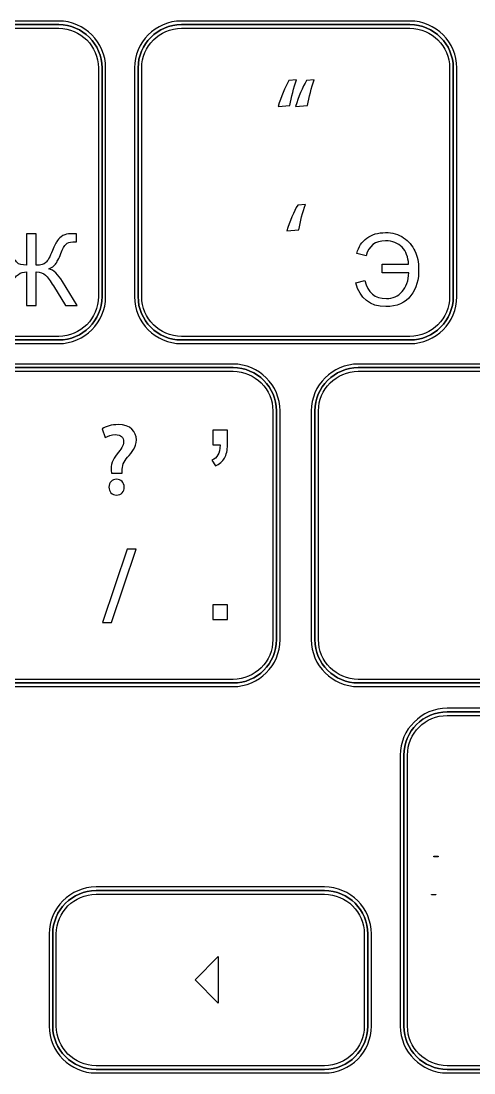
# Model space of a CAD drawing. Header units: millimetres. Extents: x -129 to 142, y -94 to 111.
# Drawn here: x 85.4 to 109.6, y 6.4 to 62.5 of the extents above; entities that cross this region are included whole.
import ezdxf

# ---------------------------------------------------------------- set-up
doc = ezdxf.new("R2010")
doc.units = ezdxf.units.MM
doc.header["$MEASUREMENT"] = 0
doc.header["$XCLIPFRAME"] = 0
doc.layers.add('layer 1', color=7, linetype='Continuous')
picture_1 = doc.add_image_def('image1.jpg', size_in_pixel=(1211, 148))
picture_2 = doc.add_image_def('image2.jpg', size_in_pixel=(1192, 148))

msp = doc.modelspace()

# ---------------------------------------------------------------- linework, layer by layer
at = {"layer": 'layer 1', "color": 7, "lineweight": 25}
for points, knots in [([(87.4034, 45.3236), (87.4034, 45.3236), (75.203, 45.3236), (75.203, 45.3236), (75.203, 45.3236), (73.8208, 45.3236), (72.6979, 46.4474), (72.6979, 47.8281), (72.6979, 47.8281), (72.6979, 47.8281), (72.6979, 60.0295), (72.6979, 60.0295), (72.6979, 60.0295), (72.6979, 61.4102), (73.8208, 62.5336), (75.203, 62.5336), (75.203, 62.5336), (75.203, 62.5336), (87.4034, 62.5336), (87.4034, 62.5336), (87.4034, 62.5336), (88.7851, 62.5336), (89.9085, 61.4102), (89.9085, 60.0295), (89.9085, 60.0295), (89.9085, 60.0295), (89.9085, 47.8281), (89.9085, 47.8281), (89.9085, 47.8281), (89.9085, 46.4474), (88.7851, 45.3236), (87.4034, 45.3236)], [0, 0, 0, 0, 0.1111111, 0.1111111, 0.1111111, 0.1111111, 0.2222222, 0.2222222, 0.2222222, 0.2222222, 0.3333333, 0.3333333, 0.3333333, 0.3333333, 0.4444444, 0.4444444, 0.4444444, 0.4444444, 0.5555556, 0.5555556, 0.5555556, 0.5555556, 0.6666667, 0.6666667, 0.6666667, 0.6666667, 0.7777778, 0.7777778, 0.7777778, 0.7777778, 1, 1, 1, 1]), ([(106.1561, 45.3236), (106.1561, 45.3236), (93.9537, 45.3236), (93.9537, 45.3236), (93.9537, 45.3236), (92.5734, 45.3236), (91.4496, 46.4474), (91.4496, 47.8281), (91.4496, 47.8281), (91.4496, 47.8281), (91.4496, 60.0295), (91.4496, 60.0295), (91.4496, 60.0295), (91.4496, 61.4102), (92.5734, 62.5336), (93.9537, 62.5336), (93.9537, 62.5336), (93.9537, 62.5336), (106.1561, 62.5336), (106.1561, 62.5336), (106.1561, 62.5336), (107.5363, 62.5336), (108.6596, 61.4102), (108.6596, 60.0295), (108.6596, 60.0295), (108.6596, 60.0295), (108.6596, 47.8281), (108.6596, 47.8281), (108.6596, 47.8281), (108.6596, 46.4474), (107.5363, 45.3236), (106.1561, 45.3236)], [0, 0, 0, 0, 0.1111111, 0.1111111, 0.1111111, 0.1111111, 0.2222222, 0.2222222, 0.2222222, 0.2222222, 0.3333333, 0.3333333, 0.3333333, 0.3333333, 0.4444444, 0.4444444, 0.4444444, 0.4444444, 0.5555556, 0.5555556, 0.5555556, 0.5555556, 0.6666667, 0.6666667, 0.6666667, 0.6666667, 0.7777778, 0.7777778, 0.7777778, 0.7777778, 1, 1, 1, 1]), ([(75.203, 62.148), (75.203, 62.148), (75.203, 62.148), (75.203, 62.148), (75.203, 62.148), (74.0332, 62.148), (73.0835, 61.1979), (73.0835, 60.0295), (73.0835, 60.0295), (73.0835, 60.0295), (73.0835, 47.8281), (73.0835, 47.8281), (73.0835, 47.8281), (73.0835, 46.6597), (74.0332, 45.7086), (75.203, 45.7086), (75.203, 45.7086), (75.203, 45.7086), (87.4034, 45.7086), (87.4034, 45.7086), (87.4034, 45.7086), (88.5728, 45.7086), (89.5229, 46.6597), (89.5229, 47.8281), (89.5229, 47.8281), (89.5229, 47.8281), (89.5229, 60.0295), (89.5229, 60.0295), (89.5229, 60.0295), (89.5229, 61.1979), (88.5728, 62.148), (87.4034, 62.148), (87.4034, 62.148), (87.4034, 62.148), (75.203, 62.148), (75.203, 62.148)], [0, 0, 0, 0, 0.1, 0.1, 0.1, 0.1, 0.2, 0.2, 0.2, 0.2, 0.3, 0.3, 0.3, 0.3, 0.4, 0.4, 0.4, 0.4, 0.5, 0.5, 0.5, 0.5, 0.6, 0.6, 0.6, 0.6, 0.7, 0.7, 0.7, 0.7, 0.8, 0.8, 0.8, 0.8, 1, 1, 1, 1]), ([(93.9537, 62.148), (93.9537, 62.148), (93.9537, 62.148), (93.9537, 62.148), (93.9537, 62.148), (92.7859, 62.148), (91.8357, 61.1979), (91.8357, 60.0295), (91.8357, 60.0295), (91.8357, 60.0295), (91.8357, 47.8281), (91.8357, 47.8281), (91.8357, 47.8281), (91.8357, 46.6597), (92.7859, 45.7086), (93.9537, 45.7086), (93.9537, 45.7086), (93.9537, 45.7086), (106.1561, 45.7086), (106.1561, 45.7086), (106.1561, 45.7086), (107.323, 45.7086), (108.2742, 46.6597), (108.2742, 47.8281), (108.2742, 47.8281), (108.2742, 47.8281), (108.2742, 60.0295), (108.2742, 60.0295), (108.2742, 60.0295), (108.2742, 61.1979), (107.323, 62.148), (106.1561, 62.148), (106.1561, 62.148), (106.1561, 62.148), (93.9537, 62.148), (93.9537, 62.148)], [0, 0, 0, 0, 0.1, 0.1, 0.1, 0.1, 0.2, 0.2, 0.2, 0.2, 0.3, 0.3, 0.3, 0.3, 0.4, 0.4, 0.4, 0.4, 0.5, 0.5, 0.5, 0.5, 0.6, 0.6, 0.6, 0.6, 0.7, 0.7, 0.7, 0.7, 0.8, 0.8, 0.8, 0.8, 1, 1, 1, 1]), ([(96.7151, 27.0219), (96.7151, 27.0219), (84.5137, 27.0219), (84.5137, 27.0219), (84.5137, 27.0219), (83.133, 27.0219), (82.0096, 28.1458), (82.0096, 29.5265), (82.0096, 29.5265), (82.0096, 29.5265), (82.0096, 41.727), (82.0096, 41.727), (82.0096, 41.727), (82.0096, 43.1081), (83.133, 44.2315), (84.5137, 44.2315), (84.5137, 44.2315), (84.5137, 44.2315), (96.7151, 44.2315), (96.7151, 44.2315), (96.7151, 44.2315), (98.0974, 44.2315), (99.2198, 43.1081), (99.2198, 41.727), (99.2198, 41.727), (99.2198, 41.727), (99.2198, 29.5265), (99.2198, 29.5265), (99.2198, 29.5265), (99.2198, 28.1458), (98.0974, 27.0219), (96.7151, 27.0219)], [0, 0, 0, 0, 0.1111111, 0.1111111, 0.1111111, 0.1111111, 0.2222222, 0.2222222, 0.2222222, 0.2222222, 0.3333333, 0.3333333, 0.3333333, 0.3333333, 0.4444444, 0.4444444, 0.4444444, 0.4444444, 0.5555556, 0.5555556, 0.5555556, 0.5555556, 0.6666667, 0.6666667, 0.6666667, 0.6666667, 0.7777778, 0.7777778, 0.7777778, 0.7777778, 1, 1, 1, 1]), ([(84.5137, 43.8465), (84.5137, 43.8465), (84.5137, 43.8465), (84.5137, 43.8465), (84.5137, 43.8465), (83.3459, 43.8465), (82.3958, 42.8962), (82.3958, 41.727), (82.3958, 41.727), (82.3958, 41.727), (82.3958, 29.5265), (82.3958, 29.5265), (82.3958, 29.5265), (82.3958, 28.3572), (83.3459, 27.4069), (84.5137, 27.4069), (84.5137, 27.4069), (84.5137, 27.4069), (96.7151, 27.4069), (96.7151, 27.4069), (96.7151, 27.4069), (97.8851, 27.4069), (98.8346, 28.3572), (98.8346, 29.5265), (98.8346, 29.5265), (98.8346, 29.5265), (98.8346, 41.727), (98.8346, 41.727), (98.8346, 41.727), (98.8346, 42.8962), (97.8851, 43.8465), (96.7151, 43.8465), (96.7151, 43.8465), (96.7151, 43.8465), (84.5137, 43.8465), (84.5137, 43.8465)], [0, 0, 0, 0, 0.1, 0.1, 0.1, 0.1, 0.2, 0.2, 0.2, 0.2, 0.3, 0.3, 0.3, 0.3, 0.4, 0.4, 0.4, 0.4, 0.5, 0.5, 0.5, 0.5, 0.6, 0.6, 0.6, 0.6, 0.7, 0.7, 0.7, 0.7, 0.8, 0.8, 0.8, 0.8, 1, 1, 1, 1]), ([(139.098, 27.0219), (139.098, 27.0219), (103.3941, 27.0219), (103.3941, 27.0219), (103.3941, 27.0219), (102.0134, 27.0219), (100.8891, 28.1458), (100.8891, 29.5265), (100.8891, 29.5265), (100.8891, 29.5265), (100.8891, 41.727), (100.8891, 41.727), (100.8891, 41.727), (100.8891, 43.1081), (102.0134, 44.2315), (103.3941, 44.2315), (103.3941, 44.2315), (103.3941, 44.2315), (139.098, 44.2315), (139.098, 44.2315), (139.098, 44.2315), (140.4793, 44.2315), (141.6026, 43.1081), (141.6026, 41.727), (141.6026, 41.727), (141.6026, 41.727), (141.6026, 29.5265), (141.6026, 29.5265), (141.6026, 29.5265), (141.6026, 28.1458), (140.4793, 27.0219), (139.098, 27.0219)], [0, 0, 0, 0, 0.1111111, 0.1111111, 0.1111111, 0.1111111, 0.2222222, 0.2222222, 0.2222222, 0.2222222, 0.3333333, 0.3333333, 0.3333333, 0.3333333, 0.4444444, 0.4444444, 0.4444444, 0.4444444, 0.5555556, 0.5555556, 0.5555556, 0.5555556, 0.6666667, 0.6666667, 0.6666667, 0.6666667, 0.7777778, 0.7777778, 0.7777778, 0.7777778, 1, 1, 1, 1]), ([(103.3941, 43.8465), (103.3941, 43.8465), (103.3941, 43.8465), (103.3941, 43.8465), (103.3941, 43.8465), (102.2253, 43.8465), (101.2747, 42.8962), (101.2747, 41.727), (101.2747, 41.727), (101.2747, 41.727), (101.2747, 29.5265), (101.2747, 29.5265), (101.2747, 29.5265), (101.2747, 28.3572), (102.2253, 27.4069), (103.3941, 27.4069), (103.3941, 27.4069), (103.3941, 27.4069), (139.098, 27.4069), (139.098, 27.4069), (139.098, 27.4069), (140.2669, 27.4069), (141.2176, 28.3572), (141.2176, 29.5265), (141.2176, 29.5265), (141.2176, 29.5265), (141.2176, 41.727), (141.2176, 41.727), (141.2176, 41.727), (141.2176, 42.8962), (140.2669, 43.8465), (139.098, 43.8465), (139.098, 43.8465), (139.098, 43.8465), (103.3941, 43.8465), (103.3941, 43.8465)], [0, 0, 0, 0, 0.1, 0.1, 0.1, 0.1, 0.2, 0.2, 0.2, 0.2, 0.3, 0.3, 0.3, 0.3, 0.4, 0.4, 0.4, 0.4, 0.5, 0.5, 0.5, 0.5, 0.6, 0.6, 0.6, 0.6, 0.7, 0.7, 0.7, 0.7, 0.8, 0.8, 0.8, 0.8, 1, 1, 1, 1]), ([(120.3468, 6.4071), (120.3468, 6.4071), (108.1455, 6.4071), (108.1455, 6.4071), (108.1455, 6.4071), (106.7653, 6.4071), (105.6413, 7.5314), (105.6413, 8.9121), (105.6413, 8.9121), (105.6413, 8.9121), (105.6413, 23.3608), (105.6413, 23.3608), (105.6413, 23.3608), (105.6413, 24.7419), (106.7653, 25.8649), (108.1455, 25.8649), (108.1455, 25.8649), (108.1455, 25.8649), (120.3468, 25.8649), (120.3468, 25.8649), (120.3468, 25.8649), (121.7271, 25.8649), (122.8509, 24.7419), (122.8509, 23.3608), (122.8509, 23.3608), (122.8509, 23.3608), (122.8509, 8.9121), (122.8509, 8.9121), (122.8509, 8.9121), (122.8509, 7.5314), (121.7271, 6.4071), (120.3468, 6.4071)], [0, 0, 0, 0, 0.1111111, 0.1111111, 0.1111111, 0.1111111, 0.2222222, 0.2222222, 0.2222222, 0.2222222, 0.3333333, 0.3333333, 0.3333333, 0.3333333, 0.4444444, 0.4444444, 0.4444444, 0.4444444, 0.5555556, 0.5555556, 0.5555556, 0.5555556, 0.6666667, 0.6666667, 0.6666667, 0.6666667, 0.7777778, 0.7777778, 0.7777778, 0.7777778, 1, 1, 1, 1]), ([(108.1455, 25.4807), (108.1455, 25.4807), (108.1455, 25.4807), (108.1455, 25.4807), (108.1455, 25.4807), (106.9776, 25.4807), (106.0265, 24.5306), (106.0265, 23.3608), (106.0265, 23.3608), (106.0265, 23.3608), (106.0265, 8.9121), (106.0265, 8.9121), (106.0265, 8.9121), (106.0265, 7.7438), (106.9776, 6.7932), (108.1455, 6.7932), (108.1455, 6.7932), (108.1455, 6.7932), (120.3468, 6.7932), (120.3468, 6.7932), (120.3468, 6.7932), (121.5158, 6.7932), (122.4669, 7.7438), (122.4669, 8.9121), (122.4669, 8.9121), (122.4669, 8.9121), (122.4669, 23.3608), (122.4669, 23.3608), (122.4669, 23.3608), (122.4669, 24.5306), (121.5158, 25.4807), (120.3468, 25.4807), (120.3468, 25.4807), (120.3468, 25.4807), (108.1455, 25.4807), (108.1455, 25.4807)], [0, 0, 0, 0, 0.1, 0.1, 0.1, 0.1, 0.2, 0.2, 0.2, 0.2, 0.3, 0.3, 0.3, 0.3, 0.4, 0.4, 0.4, 0.4, 0.5, 0.5, 0.5, 0.5, 0.6, 0.6, 0.6, 0.6, 0.7, 0.7, 0.7, 0.7, 0.8, 0.8, 0.8, 0.8, 1, 1, 1, 1]), ([(101.5951, 6.4071), (101.5951, 6.4071), (89.3942, 6.4071), (89.3942, 6.4071), (89.3942, 6.4071), (88.0135, 6.4071), (86.8897, 7.5314), (86.8897, 8.9121), (86.8897, 8.9121), (86.8897, 8.9121), (86.8897, 13.8244), (86.8897, 13.8244), (86.8897, 13.8244), (86.8897, 15.2056), (88.0135, 16.33), (89.3942, 16.33), (89.3942, 16.33), (89.3942, 16.33), (101.5951, 16.33), (101.5951, 16.33), (101.5951, 16.33), (102.9769, 16.33), (104.0997, 15.2056), (104.0997, 13.8244), (104.0997, 13.8244), (104.0997, 13.8244), (104.0997, 8.9121), (104.0997, 8.9121), (104.0997, 8.9121), (104.0997, 7.5314), (102.9769, 6.4071), (101.5951, 6.4071)], [0, 0, 0, 0, 0.1111111, 0.1111111, 0.1111111, 0.1111111, 0.2222222, 0.2222222, 0.2222222, 0.2222222, 0.3333333, 0.3333333, 0.3333333, 0.3333333, 0.4444444, 0.4444444, 0.4444444, 0.4444444, 0.5555556, 0.5555556, 0.5555556, 0.5555556, 0.6666667, 0.6666667, 0.6666667, 0.6666667, 0.7777778, 0.7777778, 0.7777778, 0.7777778, 1, 1, 1, 1]), ([(89.3942, 15.9444), (89.3942, 15.9444), (89.3942, 15.9444), (89.3942, 15.9444), (89.3942, 15.9444), (88.2258, 15.9444), (87.2747, 14.9933), (87.2747, 13.8244), (87.2747, 13.8244), (87.2747, 13.8244), (87.2747, 8.9121), (87.2747, 8.9121), (87.2747, 8.9121), (87.2747, 7.7438), (88.2258, 6.7932), (89.3942, 6.7932), (89.3942, 6.7932), (89.3942, 6.7932), (101.5951, 6.7932), (101.5951, 6.7932), (101.5951, 6.7932), (102.764, 6.7932), (103.7147, 7.7438), (103.7147, 8.9121), (103.7147, 8.9121), (103.7147, 8.9121), (103.7147, 13.8244), (103.7147, 13.8244), (103.7147, 13.8244), (103.7147, 14.9933), (102.764, 15.9444), (101.5951, 15.9444), (101.5951, 15.9444), (101.5951, 15.9444), (89.3942, 15.9444), (89.3942, 15.9444)], [0, 0, 0, 0, 0.1, 0.1, 0.1, 0.1, 0.2, 0.2, 0.2, 0.2, 0.3, 0.3, 0.3, 0.3, 0.4, 0.4, 0.4, 0.4, 0.5, 0.5, 0.5, 0.5, 0.6, 0.6, 0.6, 0.6, 0.7, 0.7, 0.7, 0.7, 0.8, 0.8, 0.8, 0.8, 1, 1, 1, 1])]:
    msp.add_open_spline(points, degree=3, knots=knots, dxfattribs=at)
at = {"layer": 'layer 1', "color": 7}
for points in [[(89.7157, 47.8281), (89.7157, 46.5521), (88.6804, 45.5163), (87.4034, 45.5163), (87.4034, 45.5163), (87.4034, 45.5163), (75.203, 45.5163), (75.203, 45.5163), (75.203, 45.5163), (73.9261, 45.5163), (72.8908, 46.5521), (72.8908, 47.8281), (72.8908, 47.8281), (72.8908, 47.8281), (72.8908, 60.0295), (72.8908, 60.0295), (72.8908, 60.0295), (72.8908, 61.306), (73.9261, 62.3413), (75.203, 62.3413), (75.203, 62.3413), (75.203, 62.3413), (87.4034, 62.3413), (87.4034, 62.3413), (87.4034, 62.3413), (88.6804, 62.3413), (89.7157, 61.306), (89.7157, 60.0295), (89.7157, 60.0295), (89.7157, 60.0295), (89.7157, 47.8281), (89.7157, 47.8281)], [(108.4673, 47.8281), (108.4673, 46.5521), (107.432, 45.5163), (106.1561, 45.5163), (106.1561, 45.5163), (106.1561, 45.5163), (93.9537, 45.5163), (93.9537, 45.5163), (93.9537, 45.5163), (92.6768, 45.5163), (91.6424, 46.5521), (91.6424, 47.8281), (91.6424, 47.8281), (91.6424, 47.8281), (91.6424, 60.0295), (91.6424, 60.0295), (91.6424, 60.0295), (91.6424, 61.306), (92.6768, 62.3413), (93.9537, 62.3413), (93.9537, 62.3413), (93.9537, 62.3413), (106.1561, 62.3413), (106.1561, 62.3413), (106.1561, 62.3413), (107.432, 62.3413), (108.4673, 61.306), (108.4673, 60.0295), (108.4673, 60.0295), (108.4673, 60.0295), (108.4673, 47.8281), (108.4673, 47.8281)], [(99.0265, 29.5265), (99.0265, 28.2501), (97.9926, 27.2148), (96.7151, 27.2148), (96.7151, 27.2148), (96.7151, 27.2148), (84.5137, 27.2148), (84.5137, 27.2148), (84.5137, 27.2148), (83.2383, 27.2148), (82.2015, 28.2501), (82.2015, 29.5265), (82.2015, 29.5265), (82.2015, 29.5265), (82.2015, 41.727), (82.2015, 41.727), (82.2015, 41.727), (82.2015, 43.0044), (83.2383, 44.0397), (84.5137, 44.0397), (84.5137, 44.0397), (84.5137, 44.0397), (96.7151, 44.0397), (96.7151, 44.0397), (96.7151, 44.0397), (97.9926, 44.0397), (99.0265, 43.0044), (99.0265, 41.727), (99.0265, 41.727), (99.0265, 41.727), (99.0265, 29.5265), (99.0265, 29.5265)], [(141.4103, 29.5265), (141.4103, 28.2501), (140.375, 27.2148), (139.098, 27.2148), (139.098, 27.2148), (139.098, 27.2148), (103.3941, 27.2148), (103.3941, 27.2148), (103.3941, 27.2148), (102.1167, 27.2148), (101.0829, 28.2501), (101.0829, 29.5265), (101.0829, 29.5265), (101.0829, 29.5265), (101.0829, 41.727), (101.0829, 41.727), (101.0829, 41.727), (101.0829, 43.0044), (102.1167, 44.0397), (103.3941, 44.0397), (103.3941, 44.0397), (103.3941, 44.0397), (139.098, 44.0397), (139.098, 44.0397), (139.098, 44.0397), (140.375, 44.0397), (141.4103, 43.0044), (141.4103, 41.727), (141.4103, 41.727), (141.4103, 41.727), (141.4103, 29.5265), (141.4103, 29.5265)], [(122.6592, 8.9121), (122.6592, 7.6356), (121.6233, 6.6003), (120.3468, 6.6003), (120.3468, 6.6003), (120.3468, 6.6003), (108.1455, 6.6003), (108.1455, 6.6003), (108.1455, 6.6003), (106.8689, 6.6003), (105.8336, 7.6356), (105.8336, 8.9121), (105.8336, 8.9121), (105.8336, 8.9121), (105.8336, 23.3608), (105.8336, 23.3608), (105.8336, 23.3608), (105.8336, 24.6377), (106.8689, 25.673), (108.1455, 25.673), (108.1455, 25.673), (108.1455, 25.673), (120.3468, 25.673), (120.3468, 25.673), (120.3468, 25.673), (121.6233, 25.673), (122.6592, 24.6377), (122.6592, 23.3608), (122.6592, 23.3608), (122.6592, 23.3608), (122.6592, 8.9121), (122.6592, 8.9121)], [(103.908, 8.9121), (103.908, 7.6356), (102.8721, 6.6003), (101.5951, 6.6003), (101.5951, 6.6003), (101.5951, 6.6003), (89.3942, 6.6003), (89.3942, 6.6003), (89.3942, 6.6003), (88.1173, 6.6003), (87.0834, 7.6356), (87.0834, 8.9121), (87.0834, 8.9121), (87.0834, 8.9121), (87.0834, 13.8244), (87.0834, 13.8244), (87.0834, 13.8244), (87.0834, 15.1018), (88.1173, 16.1371), (89.3942, 16.1371), (89.3942, 16.1371), (89.3942, 16.1371), (101.5951, 16.1371), (101.5951, 16.1371), (101.5951, 16.1371), (102.8721, 16.1371), (103.908, 15.1018), (103.908, 13.8244), (103.908, 13.8244), (103.908, 13.8244), (103.908, 8.9121), (103.908, 8.9121)]]:
    msp.add_open_spline(points, degree=3, knots=[0, 0, 0, 0, 0.1111111, 0.1111111, 0.1111111, 0.1111111, 0.2222222, 0.2222222, 0.2222222, 0.2222222, 0.3333333, 0.3333333, 0.3333333, 0.3333333, 0.4444444, 0.4444444, 0.4444444, 0.4444444, 0.5555556, 0.5555556, 0.5555556, 0.5555556, 0.6666667, 0.6666667, 0.6666667, 0.6666667, 0.7777778, 0.7777778, 0.7777778, 0.7777778, 1, 1, 1, 1], dxfattribs=at)
at = {"layer": 'layer 1', "color": 251, "lineweight": 25}
for points in [[(75.203, 62.3413), (75.203, 62.3413), (87.4034, 62.3413), (87.4034, 62.3413)], [(87.4034, 62.3413), (88.6804, 62.3413), (89.7157, 61.306), (89.7157, 60.0295)], [(91.6424, 60.0295), (91.6424, 61.306), (92.6768, 62.3413), (93.9537, 62.3413)], [(93.9537, 62.3413), (93.9537, 62.3413), (106.1561, 62.3413), (106.1561, 62.3413)], [(106.1561, 62.3413), (107.432, 62.3413), (108.4673, 61.306), (108.4673, 60.0295)], [(89.7157, 60.0295), (89.7157, 60.0295), (89.7157, 47.8281), (89.7157, 47.8281)], [(91.6424, 47.8281), (91.6424, 47.8281), (91.6424, 60.0295), (91.6424, 60.0295)], [(108.4673, 60.0295), (108.4673, 60.0295), (108.4673, 47.8281), (108.4673, 47.8281)], [(89.7157, 47.8281), (89.7157, 46.5521), (88.6804, 45.5163), (87.4034, 45.5163)], [(93.9537, 45.5163), (92.6768, 45.5163), (91.6424, 46.5521), (91.6424, 47.8281)], [(108.4673, 47.8281), (108.4673, 46.5521), (107.432, 45.5163), (106.1561, 45.5163)], [(87.4034, 45.5163), (87.4034, 45.5163), (75.203, 45.5163), (75.203, 45.5163)], [(106.1561, 45.5163), (106.1561, 45.5163), (93.9537, 45.5163), (93.9537, 45.5163)], [(84.5137, 44.0397), (84.5137, 44.0397), (96.7151, 44.0397), (96.7151, 44.0397)], [(96.7151, 44.0397), (97.9926, 44.0397), (99.0265, 43.0044), (99.0265, 41.727)], [(101.0829, 41.727), (101.0829, 43.0044), (102.1167, 44.0397), (103.3941, 44.0397)], [(103.3941, 44.0397), (103.3941, 44.0397), (139.098, 44.0397), (139.098, 44.0397)], [(99.0265, 41.727), (99.0265, 41.727), (99.0265, 29.5265), (99.0265, 29.5265)], [(101.0829, 29.5265), (101.0829, 29.5265), (101.0829, 41.727), (101.0829, 41.727)], [(99.0265, 29.5265), (99.0265, 28.2501), (97.9926, 27.2148), (96.7151, 27.2148)], [(103.3941, 27.2148), (102.1167, 27.2148), (101.0829, 28.2501), (101.0829, 29.5265)], [(96.7151, 27.2148), (96.7151, 27.2148), (84.5137, 27.2148), (84.5137, 27.2148)], [(139.098, 27.2148), (139.098, 27.2148), (103.3941, 27.2148), (103.3941, 27.2148)], [(105.8336, 23.3608), (105.8336, 24.6377), (106.8689, 25.673), (108.1455, 25.673)], [(108.1455, 25.673), (108.1455, 25.673), (120.3468, 25.673), (120.3468, 25.673)], [(105.8336, 8.9121), (105.8336, 8.9121), (105.8336, 23.3608), (105.8336, 23.3608)], [(87.0834, 13.8244), (87.0834, 15.1018), (88.1173, 16.1371), (89.3942, 16.1371)], [(89.3942, 16.1371), (89.3942, 16.1371), (101.5951, 16.1371), (101.5951, 16.1371)], [(101.5951, 16.1371), (102.8721, 16.1371), (103.908, 15.1018), (103.908, 13.8244)], [(87.0834, 8.9121), (87.0834, 8.9121), (87.0834, 13.8244), (87.0834, 13.8244)], [(103.908, 13.8244), (103.908, 13.8244), (103.908, 8.9121), (103.908, 8.9121)], [(89.3942, 6.6003), (88.1173, 6.6003), (87.0834, 7.6356), (87.0834, 8.9121)], [(103.908, 8.9121), (103.908, 7.6356), (102.8721, 6.6003), (101.5951, 6.6003)], [(108.1455, 6.6003), (106.8689, 6.6003), (105.8336, 7.6356), (105.8336, 8.9121)], [(101.5951, 6.6003), (101.5951, 6.6003), (89.3942, 6.6003), (89.3942, 6.6003)], [(120.3468, 6.6003), (120.3468, 6.6003), (108.1455, 6.6003), (108.1455, 6.6003)]]:
    msp.add_open_spline(points, degree=3, dxfattribs=at)
at = {"layer": 'layer 1', "color": 252}
for points, knots in [([(99.1136, 57.9765), (99.2588, 58.4673), (99.4913, 59.023), (99.6963, 59.3578), (99.6963, 59.3578), (99.6963, 59.3578), (100.1009, 59.3954), (100.1009, 59.3954), (100.1009, 59.3954), (99.9604, 59.002), (99.8195, 58.4623), (99.7497, 58.0309), (99.7497, 58.0309), (99.7497, 58.0309), (99.1136, 57.9765), (99.1136, 57.9765)], [0, 0, 0, 0, 0.2, 0.2, 0.2, 0.2, 0.4, 0.4, 0.4, 0.4, 0.6, 0.6, 0.6, 0.6, 1, 1, 1, 1]), ([(100.0524, 57.9765), (100.0524, 57.9765), (100.0524, 57.9765), (100.0524, 57.9765), (100.0524, 57.9765), (100.1973, 58.4673), (100.4296, 59.023), (100.6347, 59.3578), (100.6347, 59.3578), (100.6347, 59.3578), (101.0442, 59.3954), (101.0442, 59.3954), (101.0442, 59.3954), (100.8979, 59.002), (100.7594, 58.4623), (100.6944, 58.0309), (100.6944, 58.0309), (100.6944, 58.0309), (100.0524, 57.9765), (100.0524, 57.9765)], [0, 0, 0, 0, 0.1666667, 0.1666667, 0.1666667, 0.1666667, 0.3333333, 0.3333333, 0.3333333, 0.3333333, 0.5, 0.5, 0.5, 0.5, 0.6666667, 0.6666667, 0.6666667, 0.6666667, 1, 1, 1, 1]), ([(99.5808, 51.3313), (99.7311, 51.822), (99.963, 52.3773), (100.1625, 52.713), (100.1625, 52.713), (100.1625, 52.713), (100.5725, 52.7501), (100.5725, 52.7501), (100.5725, 52.7501), (100.4322, 52.3568), (100.2922, 51.8176), (100.2217, 51.3861), (100.2217, 51.3861), (100.2217, 51.3861), (99.5808, 51.3313), (99.5808, 51.3313)], [0, 0, 0, 0, 0.2, 0.2, 0.2, 0.2, 0.4, 0.4, 0.4, 0.4, 0.6, 0.6, 0.6, 0.6, 1, 1, 1, 1]), ([(90.2162, 38.4185), (90.2162, 38.4185), (90.205, 38.554), (90.205, 38.554), (90.205, 38.554), (90.178, 38.8393), (90.2749, 39.1363), (90.5289, 39.4381), (90.5289, 39.4381), (90.7329, 39.6857), (90.8679, 39.875), (90.8679, 40.0854), (90.8679, 40.0854), (90.8679, 40.3115), (90.7285, 40.4626), (90.4251, 40.468), (90.4251, 40.468), (90.2368, 40.468), (90.0209, 40.4083), (89.8864, 40.3071), (89.8864, 40.3071), (89.8864, 40.3071), (89.7245, 40.7811), (89.7245, 40.7811), (89.7245, 40.7811), (89.9197, 40.906), (90.2318, 41.0018), (90.5714, 41.0018), (90.5714, 41.0018), (91.2412, 41.0018), (91.5475, 40.6138), (91.5475, 40.1824), (91.5475, 40.1824), (91.5475, 39.7948), (91.3108, 39.5251), (91.0793, 39.26), (91.0793, 39.26), (90.8679, 39.012), (90.7817, 38.7907), (90.7925, 38.5314), (90.7925, 38.5314), (90.7925, 38.5314), (90.7989, 38.4185), (90.7989, 38.4185), (90.7989, 38.4185), (90.7989, 38.4185), (90.2162, 38.4185), (90.2162, 38.4185)], [0, 0, 0, 0, 0.0769231, 0.0769231, 0.0769231, 0.0769231, 0.1538462, 0.1538462, 0.1538462, 0.1538462, 0.2307692, 0.2307692, 0.2307692, 0.2307692, 0.3076923, 0.3076923, 0.3076923, 0.3076923, 0.3846154, 0.3846154, 0.3846154, 0.3846154, 0.4615385, 0.4615385, 0.4615385, 0.4615385, 0.5384615, 0.5384615, 0.5384615, 0.5384615, 0.6153846, 0.6153846, 0.6153846, 0.6153846, 0.6923077, 0.6923077, 0.6923077, 0.6923077, 0.7692308, 0.7692308, 0.7692308, 0.7692308, 0.8461538, 0.8461538, 0.8461538, 0.8461538, 1, 1, 1, 1]), ([(90.4858, 37.2433), (90.4858, 37.2433), (90.4858, 37.2433), (90.4858, 37.2433), (90.4858, 37.2433), (90.248, 37.2433), (90.0812, 37.4258), (90.0812, 37.663), (90.0812, 37.663), (90.0812, 37.9116), (90.2534, 38.0843), (90.4902, 38.0843), (90.4902, 38.0843), (90.7329, 38.0843), (90.8953, 37.9116), (90.9002, 37.663), (90.9002, 37.663), (90.9002, 37.4258), (90.7393, 37.2433), (90.4902, 37.2433), (90.4902, 37.2433), (90.4902, 37.2433), (90.4858, 37.2433), (90.4858, 37.2433)], [0, 0, 0, 0, 0.1428571, 0.1428571, 0.1428571, 0.1428571, 0.2857143, 0.2857143, 0.2857143, 0.2857143, 0.4285714, 0.4285714, 0.4285714, 0.4285714, 0.5714286, 0.5714286, 0.5714286, 0.5714286, 0.7142857, 0.7142857, 0.7142857, 0.7142857, 1, 1, 1, 1]), ([(89.749, 30.441), (89.749, 30.441), (91.0656, 34.3512), (91.0656, 34.3512), (91.0656, 34.3512), (91.0656, 34.3512), (91.5299, 34.3512), (91.5299, 34.3512), (91.5299, 34.3512), (91.5299, 34.3512), (90.2128, 30.441), (90.2128, 30.441), (90.2128, 30.441), (90.2128, 30.441), (89.749, 30.441), (89.749, 30.441)], [0, 0, 0, 0, 0.2, 0.2, 0.2, 0.2, 0.4, 0.4, 0.4, 0.4, 0.6, 0.6, 0.6, 0.6, 1, 1, 1, 1]), ([(94.6803, 11.3687), (94.6803, 11.3687), (95.9235, 10.1251), (95.9235, 10.1251), (95.9235, 10.1251), (95.9235, 10.1251), (95.9235, 12.6125), (95.9235, 12.6125), (95.9235, 12.6125), (95.9235, 12.6125), (94.6803, 11.3687), (94.6803, 11.3687)], [0, 0, 0, 0, 0.25, 0.25, 0.25, 0.25, 0.5, 0.5, 0.5, 0.5, 1, 1, 1, 1])]:
    msp.add_open_spline(points, degree=3, knots=knots, dxfattribs=at)
at = {"layer": 'layer 1'}
for points, knots in [([(86.2075, 51.1824), (86.2075, 51.1824), (86.2075, 49.5072), (86.2075, 49.5072), (86.2075, 49.5072), (86.4555, 49.5072), (86.6254, 49.5534), (86.7187, 49.645), (86.7187, 49.645), (86.8112, 49.7366), (86.9286, 49.9509), (87.0717, 50.2896), (87.0717, 50.2896), (87.1766, 50.5413), (87.2629, 50.7182), (87.3322, 50.8214), (87.3322, 50.8214), (87.4007, 50.9254), (87.4985, 51.0116), (87.6257, 51.0819), (87.6257, 51.0819), (87.7528, 51.1521), (87.8924, 51.1877), (88.0436, 51.1877), (88.0436, 51.1877), (88.209, 51.1877), (88.3121, 51.1859), (88.3521, 51.1824), (88.3521, 51.1824), (88.3521, 51.1824), (88.3521, 50.7449), (88.3521, 50.7449), (88.3521, 50.7449), (88.3361, 50.7449), (88.3032, 50.7458), (88.2534, 50.7476), (88.2534, 50.7476), (88.1974, 50.7493), (88.1636, 50.7502), (88.1521, 50.7502), (88.1521, 50.7502), (87.9902, 50.7502), (87.8702, 50.7111), (87.7928, 50.6329), (87.7928, 50.6329), (87.7128, 50.5546), (87.6212, 50.3874), (87.519, 50.1314), (87.519, 50.1314), (87.4078, 49.8539), (87.3118, 49.6654), (87.23, 49.565), (87.23, 49.565), (87.1491, 49.4645), (87.0308, 49.3818), (86.8761, 49.3151), (86.8761, 49.3151), (87.1268, 49.2458), (87.3687, 49.019), (87.6034, 48.634), (87.6034, 48.634), (87.6034, 48.634), (88.3895, 47.3625), (88.3895, 47.3625), (88.3895, 47.3625), (88.3895, 47.3625), (87.7644, 47.3625), (87.7644, 47.3625), (87.7644, 47.3625), (87.7644, 47.3625), (87.1242, 48.3975), (87.1242, 48.3975), (87.1242, 48.3975), (86.9544, 48.6731), (86.8112, 48.867), (86.6956, 48.9799), (86.6956, 48.9799), (86.58, 49.0928), (86.4173, 49.1497), (86.2075, 49.1497), (86.2075, 49.1497), (86.2075, 49.1497), (86.2075, 47.3625), (86.2075, 47.3625), (86.2075, 47.3625), (86.2075, 47.3625), (85.69, 47.3625), (85.69, 47.3625), (85.69, 47.3625), (85.69, 47.3625), (85.69, 49.1497), (85.69, 49.1497), (85.69, 49.1497), (85.5237, 49.1497), (85.377, 49.1062), (85.2489, 49.0181), (85.2489, 49.0181), (85.1218, 48.9301), (84.9733, 48.7407), (84.8035, 48.45), (84.8035, 48.45), (84.8035, 48.45), (84.7714, 48.3984), (84.7714, 48.3984), (84.7714, 48.3984), (84.7714, 48.3984), (84.1304, 47.3625), (84.1304, 47.3625), (84.1304, 47.3625), (84.1304, 47.3625), (83.5026, 47.3625), (83.5026, 47.3625), (83.5026, 47.3625), (83.5026, 47.3625), (84.2895, 48.634), (84.2895, 48.634), (84.2895, 48.634), (84.5296, 49.0208), (84.7732, 49.2475), (85.0204, 49.3151), (85.0204, 49.3151), (84.8826, 49.3711), (84.7706, 49.4458), (84.6843, 49.5392), (84.6843, 49.5392), (84.5972, 49.6325), (84.494, 49.8299), (84.374, 50.1305), (84.374, 50.1305), (84.2646, 50.4043), (84.1704, 50.5759), (84.0921, 50.6453), (84.0921, 50.6453), (84.0139, 50.7155), (83.8983, 50.7502), (83.7436, 50.7502), (83.7436, 50.7502), (83.7436, 50.7502), (83.54, 50.7449), (83.54, 50.7449), (83.54, 50.7449), (83.54, 50.7449), (83.54, 51.1824), (83.54, 51.1824), (83.54, 51.1824), (83.5595, 51.1859), (83.6564, 51.1877), (83.8325, 51.1877), (83.8325, 51.1877), (83.9996, 51.1877), (84.1446, 51.153), (84.2673, 51.0846), (84.2673, 51.0846), (84.39, 51.0161), (84.486, 50.9298), (84.5563, 50.8267), (84.5563, 50.8267), (84.6256, 50.7227), (84.7145, 50.5439), (84.8239, 50.2887), (84.8239, 50.2887), (84.9688, 49.9455), (85.0871, 49.7304), (85.1778, 49.6432), (85.1778, 49.6432), (85.2694, 49.5561), (85.4401, 49.5107), (85.69, 49.5072), (85.69, 49.5072), (85.69, 49.5072), (85.69, 51.1824), (85.69, 51.1824), (85.69, 51.1824), (85.69, 51.1824), (86.2075, 51.1824), (86.2075, 51.1824)], [0, 0, 0, 0, 0.0222222, 0.0222222, 0.0222222, 0.0222222, 0.0444444, 0.0444444, 0.0444444, 0.0444444, 0.0666667, 0.0666667, 0.0666667, 0.0666667, 0.0888889, 0.0888889, 0.0888889, 0.0888889, 0.1111111, 0.1111111, 0.1111111, 0.1111111, 0.1333333, 0.1333333, 0.1333333, 0.1333333, 0.1555556, 0.1555556, 0.1555556, 0.1555556, 0.1777778, 0.1777778, 0.1777778, 0.1777778, 0.2, 0.2, 0.2, 0.2, 0.2222222, 0.2222222, 0.2222222, 0.2222222, 0.2444444, 0.2444444, 0.2444444, 0.2444444, 0.2666667, 0.2666667, 0.2666667, 0.2666667, 0.2888889, 0.2888889, 0.2888889, 0.2888889, 0.3111111, 0.3111111, 0.3111111, 0.3111111, 0.3333333, 0.3333333, 0.3333333, 0.3333333, 0.3555556, 0.3555556, 0.3555556, 0.3555556, 0.3777778, 0.3777778, 0.3777778, 0.3777778, 0.4, 0.4, 0.4, 0.4, 0.4222222, 0.4222222, 0.4222222, 0.4222222, 0.4444444, 0.4444444, 0.4444444, 0.4444444, 0.4666667, 0.4666667, 0.4666667, 0.4666667, 0.4888889, 0.4888889, 0.4888889, 0.4888889, 0.5111111, 0.5111111, 0.5111111, 0.5111111, 0.5333333, 0.5333333, 0.5333333, 0.5333333, 0.5555556, 0.5555556, 0.5555556, 0.5555556, 0.5777778, 0.5777778, 0.5777778, 0.5777778, 0.6, 0.6, 0.6, 0.6, 0.6222222, 0.6222222, 0.6222222, 0.6222222, 0.6444444, 0.6444444, 0.6444444, 0.6444444, 0.6666667, 0.6666667, 0.6666667, 0.6666667, 0.6888889, 0.6888889, 0.6888889, 0.6888889, 0.7111111, 0.7111111, 0.7111111, 0.7111111, 0.7333333, 0.7333333, 0.7333333, 0.7333333, 0.7555556, 0.7555556, 0.7555556, 0.7555556, 0.7777778, 0.7777778, 0.7777778, 0.7777778, 0.8, 0.8, 0.8, 0.8, 0.8222222, 0.8222222, 0.8222222, 0.8222222, 0.8444444, 0.8444444, 0.8444444, 0.8444444, 0.8666667, 0.8666667, 0.8666667, 0.8666667, 0.8888889, 0.8888889, 0.8888889, 0.8888889, 0.9111111, 0.9111111, 0.9111111, 0.9111111, 0.9333333, 0.9333333, 0.9333333, 0.9333333, 0.9555556, 0.9555556, 0.9555556, 0.9555556, 1, 1, 1, 1]), ([(104.6796, 49.5552), (104.6796, 49.5552), (104.6796, 49.107), (104.6796, 49.107), (104.6796, 49.107), (104.6796, 49.107), (106.0988, 49.107), (106.0988, 49.107), (106.0988, 49.107), (106.0792, 48.6794), (105.96, 48.3424), (105.7413, 48.0952), (105.7413, 48.0952), (105.5217, 47.8489), (105.2407, 47.7253), (104.8975, 47.7253), (104.8975, 47.7253), (104.2884, 47.7253), (103.9061, 48.0472), (103.7514, 48.6909), (103.7514, 48.6909), (103.7514, 48.6909), (103.2659, 48.5629), (103.2659, 48.5629), (103.2659, 48.5629), (103.4864, 47.7199), (104.0181, 47.2985), (104.8619, 47.2985), (104.8619, 47.2985), (105.4648, 47.2985), (105.9138, 47.4923), (106.2081, 47.8809), (106.2081, 47.8809), (106.5033, 48.2686), (106.6411, 48.746), (106.6216, 49.3142), (106.6216, 49.3142), (106.6216, 49.661), (106.5558, 49.9784), (106.4251, 50.2647), (106.4251, 50.2647), (106.2935, 50.5511), (106.0916, 50.7867), (105.8204, 50.9707), (105.8204, 50.9707), (105.5493, 51.1548), (105.2256, 51.2464), (104.8504, 51.2464), (104.8504, 51.2464), (104.4538, 51.2464), (104.1221, 51.1486), (103.8554, 50.953), (103.8554, 50.953), (103.5886, 50.7573), (103.4081, 50.4853), (103.3139, 50.1367), (103.3139, 50.1367), (103.3139, 50.1367), (103.81, 50.0087), (103.81, 50.0087), (103.81, 50.0087), (103.955, 50.5386), (104.3035, 50.8036), (104.8566, 50.8036), (104.8566, 50.8036), (105.2292, 50.8036), (105.5217, 50.6915), (105.7333, 50.4666), (105.7333, 50.4666), (105.9458, 50.2425), (106.0623, 49.9384), (106.0828, 49.5552), (106.0828, 49.5552), (106.0828, 49.5552), (104.6796, 49.5552), (104.6796, 49.5552)], [0, 0, 0, 0, 0.05, 0.05, 0.05, 0.05, 0.1, 0.1, 0.1, 0.1, 0.15, 0.15, 0.15, 0.15, 0.2, 0.2, 0.2, 0.2, 0.25, 0.25, 0.25, 0.25, 0.3, 0.3, 0.3, 0.3, 0.35, 0.35, 0.35, 0.35, 0.4, 0.4, 0.4, 0.4, 0.45, 0.45, 0.45, 0.45, 0.5, 0.5, 0.5, 0.5, 0.55, 0.55, 0.55, 0.55, 0.6, 0.6, 0.6, 0.6, 0.65, 0.65, 0.65, 0.65, 0.7, 0.7, 0.7, 0.7, 0.75, 0.75, 0.75, 0.75, 0.8, 0.8, 0.8, 0.8, 0.85, 0.85, 0.85, 0.85, 0.9, 0.9, 0.9, 0.9, 1, 1, 1, 1]), ([(95.6239, 39.9177), (95.6239, 39.9177), (95.6239, 40.7064), (95.6239, 40.7064), (95.6239, 40.7064), (95.6239, 40.7064), (96.4126, 40.7064), (96.4126, 40.7064), (96.4126, 40.7064), (96.4126, 40.7064), (96.4126, 39.9177), (96.4126, 39.9177), (96.4126, 39.9177), (96.4126, 39.6272), (96.3613, 39.3919), (96.2575, 39.2131), (96.2575, 39.2131), (96.1549, 39.0343), (95.9906, 38.895), (95.7658, 38.7977), (95.7658, 38.7977), (95.7658, 38.7977), (95.5765, 39.0974), (95.5765, 39.0974), (95.5765, 39.0974), (95.7238, 39.1618), (95.8316, 39.2565), (95.8999, 39.3801), (95.8999, 39.3801), (95.9696, 39.5049), (96.009, 39.6837), (96.0169, 39.9177), (96.0169, 39.9177), (96.0169, 39.9177), (95.6239, 39.9177), (95.6239, 39.9177)], [0, 0, 0, 0, 0.1, 0.1, 0.1, 0.1, 0.2, 0.2, 0.2, 0.2, 0.3, 0.3, 0.3, 0.3, 0.4, 0.4, 0.4, 0.4, 0.5, 0.5, 0.5, 0.5, 0.6, 0.6, 0.6, 0.6, 0.7, 0.7, 0.7, 0.7, 0.8, 0.8, 0.8, 0.8, 1, 1, 1, 1]), ([(95.6238, 30.5979), (95.6238, 30.5979), (95.6238, 31.3866), (95.6238, 31.3866), (95.6238, 31.3866), (95.6238, 31.3866), (96.4126, 31.3866), (96.4126, 31.3866), (96.4126, 31.3866), (96.4126, 31.3866), (96.4126, 30.5979), (96.4126, 30.5979), (96.4126, 30.5979), (96.4126, 30.5979), (95.6238, 30.5979), (95.6238, 30.5979)], [0, 0, 0, 0, 0.2, 0.2, 0.2, 0.2, 0.4, 0.4, 0.4, 0.4, 0.6, 0.6, 0.6, 0.6, 1, 1, 1, 1])]:
    msp.add_open_spline(points, degree=3, knots=knots, dxfattribs=at)

# ---------------------------------------------------------------- pictures from other files: only their frames are drawn
at = {"layer": 'layer 1', "color": 250}
image = msp.add_image(picture_2, insert=(105.956, 16.1371), size_in_units=(16.5687, 2.0673), dxfattribs=at)
image.set_boundary_path([(105.956, 16.137), (122.525, 18.204)])
image = msp.add_image(picture_1, insert=(105.8336, 14.0701), size_in_units=(16.8256, 2.067), dxfattribs=at)
image.set_boundary_path([(105.834, 14.07), (122.659, 16.137)])

doc.saveas('drawing.dxf')
